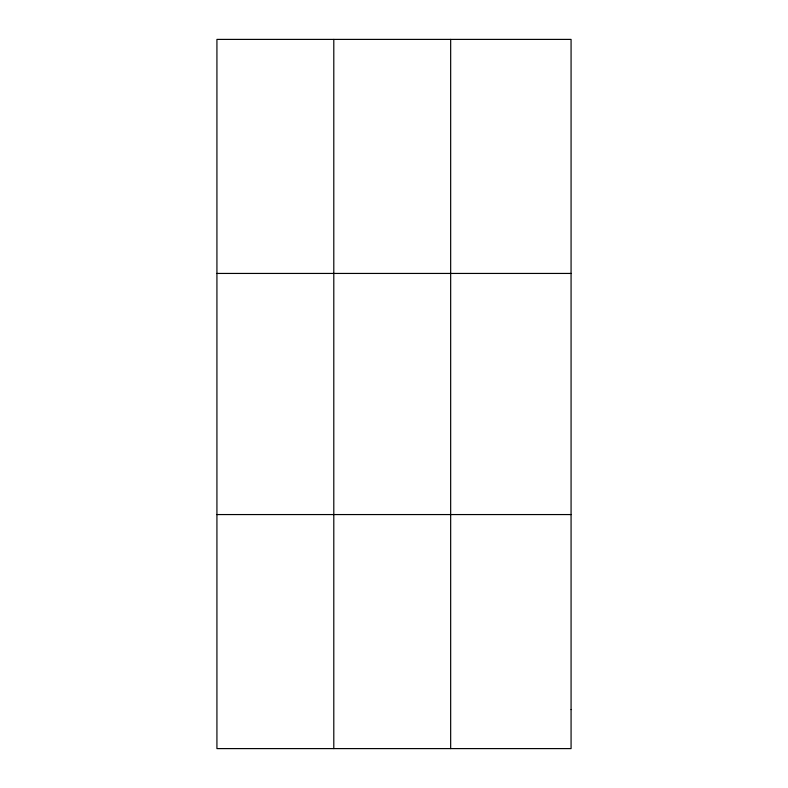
<?xml version="1.0" encoding="UTF-8"?>
<svg xmlns="http://www.w3.org/2000/svg" width="788" height="788" viewBox="0 0 788 788"><rect width="100%" height="100%" fill="white"/><g stroke="black" fill="none" stroke-linecap="round" stroke-linejoin="round"><path stroke-width="1.18" d="M333.797 39.4L333.797 748.6M450.667 39.4L450.667 748.6M216.927 273.436L571.073 273.436M216.927 514.564L571.073 514.564M571.073 709.594L571.073 748.6L216.927 748.6L216.927 39.4L571.073 39.4L571.073 709.594"/></g></svg>
